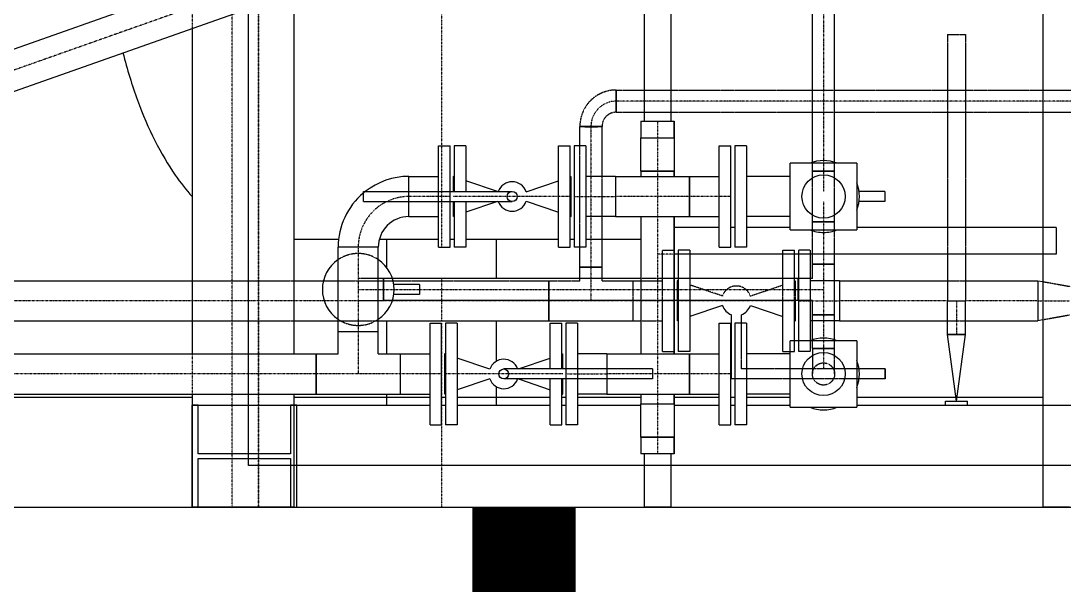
# Model space of a CAD drawing. Header units: millimetres. Extents: x -10011772 to -8149599, y 2847708 to 3434448.
# Drawn here: x -9495940 to -9492801, y 3197629 to 3199325 of the extents above; entities that cross this region are included whole.
import ezdxf

# ---------------------------------------------------------------- set-up
doc = ezdxf.new("R2010")
doc.units = ezdxf.units.MM
for name, pattern in [('DASHDOT2', [0.5, 0.25, -0.125, 0, -0.125]), ('DIVIDE2', [0.625, 0.25, -0.125, 0, -0.125, 0, -0.125]), ('HIDDEN2', [0.1875, 0.125, -0.0625])]:
    doc.linetypes.add(name, pattern=pattern)
doc.layers.add('总平面底图', color=9, linetype='Continuous')
doc.layers.add('电气-接地设计-接地线', color=3, linetype='接地线')
doc.styles.add('EESLTYPE', font='TXT.shx')
doc.linetypes.add('接地线', pattern='A,500,["/",EESLTYPE,S=200,R=0,X=0,Y=-100],-200,60,-200', length=960)

# ---------------------------------------------------------------- blocks, each defined once
blk = doc.blocks.new('总平面底图 爆炸危险区 LOCATION I')
at = {"layer": '总平面底图', "linetype": 'DASHDOT2'}
for p, q in [((227114.3, 136807.7), (227114.3, 135207.7)), ((227114.9, 136807.7), (227114.9, 135207.7)), ((227389.9, 136625.7), (227389.9, 135598.2)), ((227074.9, 135207.7), (227074.9, 136107.7)), ((227014.9, 135990.9), (227014.9, 135926.9)), ((227714.9, 135787.7), (227714.9, 135287.7)), ((227739.9, 135587.6), (227714.9, 135587.6)), ((227389.9, 135551.4), (227389.9, 135487.6)), ((227389.9, 135483.9), (227389.9, 135207.7)), ((227014.9, 135437.9), (227014.9, 135377.6))]:
    blk.add_line(p, q, dxfattribs=at)
at = {"layer": '总平面底图', "linetype": 'Continuous'}
for p, q in [((227099.5, 135270), (227099.5, 136717.5)), ((228294.8, 136341), (228294.8, 135207.7)), ((227694.8, 136207.7), (227694.8, 135787.7)), ((227734.9, 136207.7), (227734.9, 135787.7)), ((226676.7, 135871.5), (227382.9, 136120.8)), ((227948.1, 135725.7), (227948.1, 136079.6)), ((227981.5, 135725.7), (227981.5, 136079.6)), ((226696.8, 135814.6), (227403, 136063.9)), ((227167.8, 135980.9), (227167.8, 135437.9)), ((227014.9, 135926.9), (227014.9, 135437.9)), ((227689.9, 135787.7), (227689.9, 135762.7)), ((227689.9, 135787.7), (227689.9, 135762.7)), ((227689.9, 135787.7), (227739.9, 135787.7)), ((227689.9, 135787.7), (227739.9, 135787.7)), ((227739.9, 135762.7), (227739.9, 135787.7)), ((227739.9, 135787.7), (227739.9, 135762.7)), ((227385.5, 135681.9), (227385.5, 135750.6)), ((227385.5, 135750.6), (227403, 135750.6)), ((227403, 135681.9), (227403, 135750.6)), ((227409, 135750.6), (227409, 135681.9)), ((227426.5, 135750.6), (227409, 135750.6)), ((227426.5, 135750.6), (227426.5, 135681.9)), ((227566.2, 135674.4), (227566.2, 135750.6)), ((227566.2, 135750.6), (227583.7, 135750.6)), ((227583.7, 135674.4), (227583.7, 135750.6)), ((227589.7, 135750.6), (227589.7, 135674.4)), ((227607.2, 135750.6), (227589.7, 135750.6)), ((227607.2, 135750.6), (227607.2, 135674.4)), ((227689.9, 135762.7), (227739.9, 135762.7)), ((227689.9, 135762.7), (227739.9, 135762.7)), ((227689.9, 135712.7), (227689.9, 135762.7)), ((227689.9, 135712.7), (227689.9, 135762.7)), ((227739.9, 135762.7), (227739.9, 135712.7)), ((227739.9, 135762.7), (227739.9, 135712.7)), ((227807.9, 135674.4), (227807.9, 135750.6)), ((227807.9, 135750.6), (227825.4, 135750.6)), ((227825.4, 135674.4), (227825.4, 135750.6)), ((227831.4, 135750.6), (227831.4, 135674.4)), ((227848.9, 135750.6), (227831.4, 135750.6)), ((227848.9, 135750.6), (227848.9, 135674.4)), ((227914.8, 135624.4), (227914.8, 135724.4)), ((228014.8, 135724.4), (227914.8, 135724.4)), ((228014.8, 135724.4), (228014.8, 135624.4)), ((227341, 135681.9), (227341, 135704.6)), ((227341, 135704.6), (227385.5, 135704.6)), ((227341, 135681.9), (227341, 135704.6)), ((227407.5, 135704.6), (227407.5, 135681.9)), ((227409, 135704.1), (227407.5, 135704.6)), ((227583.7, 135704.1), (227585.3, 135704.6)), ((227585.3, 135644.3), (227585.3, 135704.6)), ((227651.7, 135704.6), (227607.2, 135704.6)), ((227651.7, 135704.6), (227651.7, 135644.3)), ((227651.7, 135704.6), (227763.4, 135704.6)), ((227651.7, 135704.6), (227651.7, 135674.4)), ((227689.9, 135712.7), (227689.9, 135704.6)), ((227689.9, 135712.7), (227689.9, 135704.6)), ((227739.9, 135712.7), (227689.9, 135712.7)), ((227689.9, 135712.7), (227739.9, 135712.7)), ((227739.9, 135704.6), (227739.9, 135712.7)), ((227739.9, 135712.7), (227739.9, 135704.6)), ((227763.4, 135704.6), (227763.4, 135644.3)), ((227763.4, 135674.4), (227763.4, 135704.6)), ((227763.4, 135704.6), (227807.9, 135704.6)), ((227914.8, 135704.6), (227848.9, 135704.6)), ((227474.3, 135681.9), (227426.5, 135698.1)), ((227517.4, 135681.6), (227566.2, 135698.1)), ((227272.5, 135674.4), (227272.5, 135681.9)), ((227272.5, 135681.9), (227496.4, 135681.9)), ((227272.5, 135666.9), (227272.5, 135674.4)), ((227566.2, 135598.2), (227566.2, 135674.4)), ((227583.7, 135598.2), (227583.7, 135674.4)), ((227589.7, 135674.4), (227589.7, 135598.2)), ((227607.2, 135674.4), (227607.2, 135598.2)), ((227651.7, 135674.4), (227651.7, 135644.3)), ((227763.4, 135644.3), (227763.4, 135674.4)), ((227807.9, 135598.2), (227807.9, 135674.4)), ((227825.4, 135598.2), (227825.4, 135674.4)), ((227831.4, 135674.4), (227831.4, 135598.2)), ((227848.9, 135674.4), (227848.9, 135598.2)), ((228056.9, 135681.9), (228018.3, 135681.9)), ((228056.9, 135681.9), (228056.9, 135666.9)), ((227272.5, 135666.9), (227496.4, 135666.9)), ((227341, 135644.3), (227341, 135666.9)), ((227341, 135644.3), (227341, 135666.9)), ((227385.5, 135598.2), (227385.5, 135666.9)), ((227403, 135598.2), (227403, 135666.9)), ((227407.5, 135666.9), (227407.5, 135644.3)), ((227409, 135666.9), (227409, 135598.2)), ((227426.5, 135666.9), (227426.5, 135598.2)), ((227474.3, 135666.9), (227426.5, 135650.7)), ((227517.4, 135667.3), (227566.2, 135650.7)), ((228056.9, 135666.9), (228018.3, 135666.9)), ((227341, 135644.3), (227385.5, 135644.3)), ((227409, 135644.8), (227407.5, 135644.3)), ((227583.7, 135644.8), (227585.3, 135644.3)), ((227651.7, 135644.3), (227607.2, 135644.3)), ((227651.7, 135644.3), (227763.4, 135644.3)), ((227689.9, 135644.3), (227689.9, 135437.9)), ((227689.9, 135644.3), (227689.9, 135437.9)), ((227739.9, 135437.9), (227739.9, 135644.3)), ((227739.9, 135644.3), (227739.9, 135437.9)), ((227763.4, 135644.3), (227807.9, 135644.3)), ((227914.8, 135644.3), (227848.9, 135644.3)), ((227807.9, 135627.8), (227739.9, 135627.8)), ((227831.4, 135627.8), (227825.4, 135627.8)), ((227914.8, 135627.8), (227848.9, 135627.8)), ((227914.8, 135624.4), (228014.8, 135624.4)), ((228314.9, 135627.8), (228014.8, 135627.8)), ((228314.9, 135627.8), (228314.9, 135587.6)), ((227235.3, 135609.7), (227167.8, 135609.7)), ((227385.5, 135609.7), (227296.5, 135609.7)), ((227307.3, 135609.7), (227307.3, 135568)), ((227409, 135609.7), (227403, 135609.7)), ((227566.2, 135609.7), (227426.5, 135609.7)), ((227472.4, 135609.7), (227472.4, 135551.4)), ((227589.7, 135609.7), (227583.7, 135609.7)), ((227689.9, 135609.7), (227607.2, 135609.7)), ((227631.6, 135568.5), (227631.6, 135609.7)), ((227295, 135598.2), (227234.7, 135598.2)), ((227295, 135598.2), (227234.7, 135598.2)), ((227234.7, 135471.2), (227234.7, 135598.2)), ((227295, 135471.2), (227295, 135598.2)), ((227385.5, 135598.2), (227403, 135598.2)), ((227426.5, 135598.2), (227409, 135598.2)), ((227566.2, 135598.2), (227583.7, 135598.2)), ((227607.2, 135598.2), (227589.7, 135598.2)), ((227598.2, 135568.5), (227598.2, 135598.2)), ((227807.9, 135598.2), (227825.4, 135598.2)), ((227848.9, 135598.2), (227831.4, 135598.2)), ((228314.9, 135587.6), (227739.9, 135587.6)), ((227740.4, 135551.4), (227740.4, 135587.6)), ((227746.3, 135587.6), (227746.3, 135551.4)), ((227763.9, 135587.6), (227763.9, 135551.4)), ((227903.6, 135551.4), (227903.6, 135587.6)), ((227921.1, 135551.4), (227921.1, 135587.6)), ((227927.1, 135587.6), (227927.1, 135551.4)), ((227944.6, 135587.6), (227944.6, 135551.4)), ((227948.1, 135572.8), (227948.1, 135587.6)), ((227981.5, 135572.8), (227981.5, 135587.6)), ((228151.5, 135587.6), (228151.5, 135517.7)), ((228151.5, 135587.6), (228151.5, 135517.7)), ((228178.2, 135587.6), (228178.2, 135517.7)), ((228178.2, 135587.6), (228178.2, 135517.7)), ((227598.2, 135551.4), (227598.2, 135568.5)), ((227631.6, 135551.4), (227631.6, 135568.5)), ((227981.5, 135572.8), (227948.1, 135572.8)), ((227948.1, 135551.4), (227948.1, 135572.8)), ((227948.1, 135572.8), (227981.5, 135572.8)), ((227981.5, 135496.6), (227981.5, 135572.8)), ((224745.7, 135547.9), (227014.9, 135547.9)), ((227167.8, 135547.9), (227212.5, 135547.9)), ((227689.9, 135551.4), (227316.2, 135551.4)), ((227926.7, 135551.4), (227739.9, 135551.4)), ((227926.7, 135551.4), (227926.7, 135534.7)), ((227948.1, 135551.4), (227926.7, 135551.4)), ((227926.7, 135518), (227926.7, 135551.4)), ((227989, 135547.9), (227981.5, 135547.9)), ((227989, 135547.9), (227989, 135487.6)), ((227989, 135547.9), (227989, 135487.6)), ((227989, 135547.9), (228151.5, 135547.9)), ((228178.2, 135547.9), (228287, 135547.9)), ((228287, 135547.9), (228287, 135517.7)), ((228287, 135547.9), (228294.8, 135546.5)), ((228287, 135547.9), (228287, 135487.6)), ((227356.9, 135542.2), (227318.3, 135542.2)), ((227356.9, 135542.2), (227356.9, 135527.2)), ((227926.7, 135534.7), (227926.7, 135518)), ((227689.9, 135518), (227316.2, 135518)), ((227356.9, 135527.2), (227318.3, 135527.2)), ((227551.4, 135518), (227551.4, 135487.6)), ((227551.4, 135487.6), (227551.4, 135518)), ((227678.4, 135487.6), (227678.4, 135518)), ((227678.4, 135487.6), (227678.4, 135518)), ((227926.7, 135518), (227739.9, 135518)), ((227740.4, 135441.5), (227740.4, 135518)), ((227744.8, 135518), (227744.8, 135487.6)), ((227746.3, 135518), (227746.3, 135441.5)), ((227763.9, 135518), (227763.9, 135441.5)), ((227903.6, 135441.5), (227903.6, 135518)), ((227921.1, 135457.7), (227921.1, 135518)), ((227922.6, 135487.6), (227922.6, 135518)), ((227948.1, 135518), (227926.7, 135518)), ((227927.1, 135518), (227927.1, 135457.7)), ((227944.6, 135518), (227944.6, 135457.7)), ((227948.1, 135496.6), (227948.1, 135518)), ((228151.5, 135517.7), (228178.2, 135517.7)), ((228151.5, 135517.7), (228178.2, 135517.7)), ((228151.5, 135466.9), (228151.5, 135517.7)), ((228151.5, 135517.7), (228178.2, 135517.7)), ((228178.2, 135466.9), (228178.2, 135517.7)), ((228287, 135517.7), (228287, 135487.6)), ((227812.7, 135510.6), (227763.9, 135494)), ((227854.8, 135510.6), (227903.6, 135494)), ((224745.7, 135487.6), (227014.9, 135487.6)), ((227167.8, 135487.6), (227234.7, 135487.6)), ((227295, 135487.6), (227551.4, 135487.6)), ((227307.3, 135487.6), (227307.3, 135437.9)), ((227372.8, 135407.7), (227372.8, 135483.9)), ((227372.8, 135483.9), (227390.3, 135483.9)), ((227390.3, 135407.7), (227390.3, 135483.9)), ((227396.3, 135483.9), (227396.3, 135407.7)), ((227413.8, 135483.9), (227396.3, 135483.9)), ((227413.8, 135483.9), (227413.8, 135407.7)), ((227472.4, 135487.6), (227472.4, 135426.9)), ((227551.4, 135487.6), (227678.4, 135487.6)), ((227553.5, 135415.2), (227553.5, 135483.9)), ((227553.5, 135483.9), (227571, 135483.9)), ((227571, 135415.2), (227571, 135483.9)), ((227577, 135483.9), (227577, 135415.2)), ((227594.5, 135483.9), (227577, 135483.9)), ((227594.5, 135483.9), (227594.5, 135415.2)), ((227678.4, 135487.6), (227689.9, 135487.6)), ((227746.3, 135488.1), (227744.8, 135487.6)), ((227807.9, 135407.7), (227807.9, 135483.9)), ((227807.9, 135483.9), (227825.4, 135483.9)), ((227825.4, 135407.7), (227825.4, 135483.9)), ((227826.2, 135400.2), (227826.2, 135496.8)), ((227831.4, 135483.9), (227831.4, 135407.7)), ((227848.9, 135483.9), (227831.4, 135483.9)), ((227841.2, 135483.9), (227841.2, 135496.8)), ((227848.9, 135483.9), (227848.9, 135407.7)), ((227921.1, 135488.1), (227922.6, 135487.6)), ((227948.1, 135487.6), (227944.6, 135487.6)), ((227981.5, 135496.6), (227948.1, 135496.6)), ((227948.1, 135496.6), (227964.8, 135496.6)), ((227948.1, 135459), (227948.1, 135496.6)), ((227964.8, 135496.6), (227981.5, 135496.6)), ((227981.5, 135459), (227981.5, 135496.6)), ((227989, 135487.6), (227981.5, 135487.6)), ((227989, 135487.6), (228151.5, 135487.6)), ((228178.2, 135487.6), (228287, 135487.6)), ((228294.8, 135488.9), (228287, 135487.6)), ((227264.8, 135471.2), (227234.7, 135471.2)), ((227234.7, 135437.9), (227234.7, 135471.2)), ((227295, 135471.2), (227234.7, 135471.2)), ((227295, 135471.2), (227264.8, 135471.2)), ((227295, 135437.9), (227295, 135471.2)), ((227914.8, 135357.7), (227914.8, 135457.7)), ((228014.8, 135457.7), (227914.8, 135457.7)), ((228014.8, 135457.7), (228014.8, 135357.7)), ((228178.2, 135466.9), (228151.5, 135466.9)), ((228164.8, 135366.9), (228151.5, 135466.9)), ((228151.5, 135466.9), (228178.2, 135466.9)), ((228164.8, 135366.9), (228178.2, 135466.9)), ((224376.2, 135437.9), (227201.3, 135437.9)), ((227201.3, 135377.6), (227201.3, 135437.9)), ((227201.3, 135437.9), (227234.7, 135437.9)), ((227201.3, 135437.9), (227201.3, 135407.7)), ((227295, 135437.9), (227328.3, 135437.9)), ((227328.3, 135407.7), (227328.3, 135437.9)), ((227328.3, 135437.9), (227372.8, 135437.9)), ((227328.3, 135377.6), (227328.3, 135437.9)), ((227394.8, 135437.9), (227394.8, 135407.7)), ((227396.3, 135437.4), (227394.8, 135437.9)), ((227571, 135437.4), (227572.6, 135437.9)), ((227572.6, 135415.2), (227572.6, 135437.9)), ((227639, 135437.9), (227594.5, 135437.9)), ((227639, 135437.9), (227639, 135415.2)), ((227639, 135437.9), (227763.4, 135437.9)), ((227639, 135437.9), (227639, 135415.2)), ((227739.9, 135441.5), (227740.4, 135441.5)), ((227763.9, 135441.5), (227746.3, 135441.5)), ((227763.4, 135407.7), (227763.4, 135437.9)), ((227763.4, 135437.9), (227807.9, 135437.9)), ((227763.4, 135437.9), (227763.4, 135407.7)), ((227914.8, 135437.9), (227848.9, 135437.9)), ((227903.6, 135441.5), (227914.8, 135441.5)), ((227462.6, 135414.9), (227413.8, 135431.4)), ((227505.8, 135415.2), (227553.5, 135431.4)), ((227201.3, 135407.7), (227201.3, 135377.6)), ((227328.3, 135377.6), (227328.3, 135407.7)), ((227372.8, 135331.5), (227372.8, 135407.7)), ((227390.3, 135331.5), (227390.3, 135407.7)), ((227394.8, 135407.7), (227394.8, 135377.6)), ((227396.3, 135407.7), (227396.3, 135331.5)), ((227413.8, 135407.7), (227413.8, 135331.5)), ((227707.5, 135415.2), (227483.7, 135415.2)), ((227707.5, 135415.2), (227707.5, 135407.7)), ((227707.5, 135407.7), (227707.5, 135400.2)), ((227763.4, 135377.6), (227763.4, 135407.7)), ((227763.4, 135407.7), (227763.4, 135377.6)), ((227807.9, 135331.5), (227807.9, 135407.7)), ((227825.4, 135331.5), (227825.4, 135407.7)), ((227831.4, 135407.7), (227831.4, 135331.5)), ((227848.9, 135407.7), (227848.9, 135331.5)), ((228057.6, 135415.2), (228018.3, 135415.2)), ((228056.9, 135415.2), (228018.3, 135415.2)), ((228056.9, 135415.2), (228056.9, 135400.2)), ((228057.6, 135415.2), (228057.6, 135400.2)), ((227462.6, 135400.6), (227413.8, 135384)), ((227707.5, 135400.2), (227483.7, 135400.2)), ((227505.8, 135400.2), (227553.5, 135384)), ((227553.5, 135331.5), (227553.5, 135400.2)), ((227571, 135331.5), (227571, 135400.2)), ((227572.6, 135377.6), (227572.6, 135400.2)), ((227577, 135400.2), (227577, 135331.5)), ((227594.5, 135400.2), (227594.5, 135331.5)), ((227639, 135400.2), (227639, 135377.6)), ((227639, 135400.2), (227639, 135377.6)), ((227831.4, 135400.2), (227826.2, 135400.2)), ((228056.9, 135400.2), (228018.3, 135400.2)), ((228057.6, 135400.2), (228056.9, 135400.2)), ((224376.2, 135377.6), (227201.3, 135377.6)), ((227014.9, 135377.6), (227014.9, 135207.7)), ((227167.8, 135377.6), (227167.8, 135207.7)), ((227201.3, 135377.6), (227328.3, 135377.6)), ((227307.3, 135377.6), (227307.3, 135360.6)), ((227328.3, 135377.6), (227372.8, 135377.6)), ((227396.3, 135378.1), (227394.8, 135377.6)), ((227472.4, 135388.5), (227472.4, 135360.6)), ((227571, 135378.1), (227572.6, 135377.6)), ((227639, 135377.6), (227594.5, 135377.6)), ((227639, 135377.6), (227763.4, 135377.6)), ((227689.9, 135377.6), (227689.9, 135362.7)), ((227689.9, 135377.6), (227689.9, 135362.7)), ((227739.9, 135362.7), (227739.9, 135377.6)), ((227739.9, 135377.6), (227739.9, 135362.7)), ((227763.4, 135377.6), (227807.9, 135377.6)), ((227914.8, 135377.6), (227848.9, 135377.6)), ((226216.4, 135372.8), (227014.9, 135372.8)), ((227024.1, 135360.6), (227014.9, 135360.6)), ((227014.9, 135360.6), (227014.9, 135207.7)), ((227014.9, 135360.6), (227372.8, 135360.6)), ((227014.9, 135207.7), (227014.9, 135360.6)), ((227024.1, 135287.5), (227024.1, 135360.6)), ((227163.1, 135360.6), (227163.1, 135287.5)), ((227172.4, 135360.6), (227163.1, 135360.6)), ((227167.8, 135372.8), (227372.8, 135372.8)), ((227172.4, 135207.7), (227172.4, 135360.6)), ((227390.3, 135372.8), (227396.3, 135372.8)), ((227390.3, 135360.6), (227396.3, 135360.6)), ((227413.8, 135372.8), (227553.5, 135372.8)), ((227413.8, 135360.6), (227553.5, 135360.6)), ((227571, 135372.8), (227577, 135372.8)), ((227571, 135360.6), (227577, 135360.6)), ((227594.5, 135372.8), (227689.9, 135372.8)), ((227594.5, 135360.6), (227689.9, 135360.6)), ((227689.9, 135362.7), (227739.9, 135362.7)), ((227689.9, 135362.7), (227739.9, 135362.7)), ((227689.9, 135312.7), (227689.9, 135362.7)), ((227689.9, 135312.7), (227689.9, 135362.7)), ((227739.9, 135372.8), (227807.9, 135372.8)), ((227739.9, 135362.7), (227739.9, 135312.7)), ((227739.9, 135362.7), (227739.9, 135312.7)), ((227739.9, 135360.6), (227807.9, 135360.6)), ((227825.4, 135372.8), (227831.4, 135372.8)), ((227825.4, 135360.6), (227831.4, 135360.6)), ((227848.9, 135372.8), (227914.8, 135372.8)), ((227848.9, 135360.6), (227914.8, 135360.6)), ((227914.8, 135357.7), (228014.8, 135357.7)), ((228014.8, 135372.8), (228164.1, 135372.8)), ((228014.8, 135360.6), (231314.9, 135360.6)), ((228148.2, 135360.6), (228148.2, 135366.9)), ((228148.2, 135366.9), (228181.5, 135366.9)), ((228165.6, 135372.8), (228294.8, 135372.8)), ((228181.5, 135360.6), (228181.5, 135366.9)), ((227372.8, 135331.5), (227390.3, 135331.5)), ((227413.8, 135331.5), (227396.3, 135331.5)), ((227553.5, 135331.5), (227571, 135331.5)), ((227594.5, 135331.5), (227577, 135331.5)), ((227807.9, 135331.5), (227825.4, 135331.5)), ((227848.9, 135331.5), (227831.4, 135331.5)), ((227739.9, 135312.7), (227689.9, 135312.7)), ((227689.9, 135312.7), (227739.9, 135312.7)), ((227689.9, 135312.7), (227689.9, 135287.7)), ((227689.9, 135312.7), (227689.9, 135287.7)), ((227739.9, 135287.7), (227739.9, 135312.7)), ((227739.9, 135312.7), (227739.9, 135287.7)), ((227163.1, 135287.5), (227024.1, 135287.5)), ((227024.1, 135280.9), (227163.1, 135280.9)), ((227024.1, 135207.7), (227024.1, 135280.9)), ((227163.1, 135280.9), (227163.1, 135207.7)), ((227739.9, 135287.7), (227689.9, 135287.7)), ((227739.9, 135287.7), (227689.9, 135287.7)), ((227694.8, 135287.7), (227694.8, 135207.7)), ((227734.9, 135287.7), (227734.9, 135207.7)), ((230246.2, 135270), (227099.5, 135270)), ((226216.4, 135207.7), (227014.9, 135207.7)), ((227167.8, 135207.7), (227014.9, 135207.7)), ((227014.9, 135207.7), (227024.1, 135207.7)), ((227014.9, 135207.7), (231314.9, 135207.7)), ((227163.1, 135207.7), (227172.4, 135207.7)), ((227734.9, 135207.7), (227694.8, 135207.7)), ((228334.9, 135207.7), (228294.8, 135207.7))]:
    blk.add_line(p, q, dxfattribs=at)
at = {"layer": '总平面底图', "linetype": 'DIVIDE2'}
for p, q in [((227393, 136092.4), (226686.7, 135843.1)), ((227964.8, 136079.6), (227964.8, 135728.4)), ((227652.9, 135817.7), (227652.9, 135817.7)), ((227652.9, 135817.7), (227653, 135817.7)), ((228893.1, 135817.7), (227653, 135817.7)), ((227614.9, 135779.7), (227614.9, 135609.7)), ((227614.9, 135779.7), (227614.9, 135779.7)), ((227614.9, 135779.7), (227614.9, 135779.7)), ((227964.8, 135728.4), (227964.8, 135712.5)), ((227964.8, 135712.5), (227964.8, 135681.9)), ((227964.8, 135712.5), (227964.8, 135712.5)), ((227403, 135674.4), (227341, 135674.4)), ((227341, 135674.4), (227341, 135674.4)), ((227341, 135674.4), (227341, 135674.4)), ((227585.3, 135674.4), (227407.5, 135674.4)), ((227589.7, 135674.4), (227651.7, 135674.4)), ((227763.4, 135674.4), (227651.7, 135674.4)), ((227825.4, 135674.4), (227763.4, 135674.4)), ((227964.8, 135666.9), (227964.8, 135636.3)), ((227964.8, 135636.3), (227964.8, 135587.6)), ((227964.8, 135636.3), (227964.8, 135636.3)), ((227964.8, 135636.3), (227964.8, 135636.3)), ((227614.9, 135609.7), (227614.9, 135568.5)), ((227264.8, 135598.2), (227264.8, 135598.2)), ((227264.8, 135598.2), (227264.8, 135598.2)), ((227264.8, 135598.2), (227264.8, 135598.2)), ((227264.8, 135598.2), (227264.8, 135471.2)), ((227964.8, 135587.6), (227964.8, 135572.8)), ((227614.9, 135568.5), (227614.9, 135568.5)), ((227614.9, 135568.5), (227614.9, 135568)), ((227614.9, 135568), (227614.9, 135551.4)), ((227964.8, 135572.8), (227964.8, 135496.6)), ((227964.8, 135572.8), (227964.8, 135572.8)), ((227614.9, 135551.4), (227614.9, 135518)), ((227264.8, 135534.7), (227302.9, 135534.7)), ((227302.9, 135534.7), (227302.9, 135534.7)), ((227302.9, 135534.7), (227302.9, 135534.7)), ((227302.9, 135534.7), (227356.9, 135534.7)), ((227356.9, 135534.7), (227689.9, 135534.7)), ((227689.9, 135534.7), (227739.9, 135534.7)), ((227739.9, 135534.7), (227926.7, 135534.7)), ((227926.7, 135534.7), (227964.8, 135534.7)), ((227926.7, 135534.7), (227926.7, 135534.7)), ((227014.9, 135517.7), (224745.7, 135517.7)), ((227167.8, 135517.7), (227014.9, 135517.7)), ((227213.6, 135517.7), (227167.8, 135517.7)), ((227316.1, 135517.7), (227213.6, 135517.7)), ((227551.4, 135517.7), (227316.1, 135517.7)), ((227551.4, 135517.7), (227551.4, 135517.7)), ((227551.4, 135517.7), (227551.4, 135517.7)), ((227678.4, 135517.7), (227551.4, 135517.7)), ((227614.9, 135518), (227614.9, 135517.7)), ((227689.9, 135517.7), (227678.4, 135517.7)), ((227678.4, 135517.7), (227678.4, 135517.7)), ((227739.9, 135517.7), (227689.9, 135517.7)), ((227740.4, 135517.7), (227739.9, 135517.7)), ((227922.6, 135517.7), (227744.8, 135517.7)), ((227927.1, 135517.7), (227948.1, 135517.7)), ((227948.1, 135517.7), (227981.5, 135517.7)), ((227981.5, 135517.7), (227989, 135517.7)), ((228151.5, 135517.7), (227989, 135517.7)), ((228164.8, 135517.7), (228164.8, 135466.9)), ((228287, 135517.7), (228178.2, 135517.7)), ((228287, 135517.7), (228294.8, 135517.7)), ((228294.8, 135517.7), (228334.9, 135517.7)), ((227964.8, 135496.6), (227964.8, 135496.6)), ((227964.8, 135496.6), (227964.8, 135496.6)), ((227964.8, 135496.6), (227964.8, 135461.7)), ((227264.8, 135471.2), (227264.8, 135471.2)), ((227264.8, 135471.2), (227264.8, 135407.7)), ((227264.8, 135471.2), (227264.8, 135471.2)), ((227264.8, 135471.2), (227264.8, 135471.2)), ((227964.8, 135461.7), (227964.8, 135445.8)), ((227964.8, 135445.8), (227964.8, 135445.8)), ((227964.8, 135445.8), (227964.8, 135445.8)), ((227964.8, 135445.8), (227964.8, 135415.2)), ((227201.3, 135407.7), (224376.2, 135407.7)), ((227201.3, 135407.7), (227201.4, 135407.7)), ((227201.3, 135407.7), (227201.3, 135407.7)), ((227328.3, 135407.7), (227201.3, 135407.7)), ((227390.3, 135407.7), (227328.3, 135407.7)), ((227328.3, 135407.7), (227328.3, 135407.7)), ((227572.6, 135407.7), (227394.8, 135407.7)), ((227577, 135407.7), (227639, 135407.7)), ((227707.5, 135407.7), (227639, 135407.7)), ((227763.4, 135407.7), (227707.5, 135407.7)), ((227825.4, 135407.7), (227763.4, 135407.7))]:
    blk.add_line(p, q, dxfattribs=at)
at = {"layer": '总平面底图', "linetype": 'HIDDEN2'}
for p, q in [((228151.5, 135917.7), (228178.2, 135917.7)), ((228151.5, 135917.7), (228151.5, 135587.6)), ((228178.2, 135917.7), (228178.2, 135587.6)), ((227653, 135834.4), (228893.1, 135834.4)), ((227653, 135801), (228893.1, 135801)), ((227598.2, 135598.2), (227598.2, 135779.7)), ((227631.6, 135609.7), (227631.6, 135779.7)), ((227948.1, 135712.5), (227948.1, 135725.7)), ((227981.5, 135712.5), (227981.5, 135725.7)), ((227948.1, 135712.5), (227964.8, 135712.5)), ((227964.8, 135712.5), (227948.1, 135712.5)), ((227948.1, 135636.3), (227948.1, 135712.5)), ((227964.8, 135712.5), (227981.5, 135712.5)), ((227981.5, 135712.5), (227964.8, 135712.5)), ((227981.5, 135636.3), (227981.5, 135712.5)), ((227341, 135674.4), (227341, 135681.9)), ((227341, 135666.9), (227341, 135681.9)), ((227341, 135666.9), (227341, 135674.4)), ((227385.5, 135674.4), (227385.5, 135681.9)), ((227385.5, 135666.9), (227385.5, 135674.4)), ((227403, 135674.4), (227403, 135681.9)), ((227403, 135666.9), (227403, 135674.4)), ((227948.1, 135636.3), (227981.5, 135636.3)), ((227948.1, 135587.6), (227948.1, 135636.3)), ((227964.8, 135636.3), (227948.1, 135636.3)), ((227981.5, 135636.3), (227964.8, 135636.3)), ((227981.5, 135587.6), (227981.5, 135636.3)), ((227722.8, 135441.5), (227722.8, 135593.9)), ((227722.8, 135593.9), (227740.4, 135593.9)), ((227740.4, 135587.6), (227740.4, 135593.9)), ((227746.3, 135593.9), (227746.3, 135587.6)), ((227763.9, 135593.9), (227746.3, 135593.9)), ((227763.9, 135593.9), (227763.9, 135587.6)), ((227903.6, 135587.6), (227903.6, 135593.9)), ((227903.6, 135593.9), (227921.1, 135593.9)), ((227921.1, 135587.6), (227921.1, 135593.9)), ((227927.1, 135593.9), (227927.1, 135587.6)), ((227944.6, 135593.9), (227927.1, 135593.9)), ((227944.6, 135593.9), (227944.6, 135587.6)), ((227014.9, 135547.9), (227167.8, 135547.9)), ((227212.5, 135547.9), (227551.4, 135547.9)), ((227302.9, 135551.4), (227264.8, 135551.4)), ((227302.9, 135551.4), (227302.9, 135534.7)), ((227302.9, 135518), (227302.9, 135551.4)), ((227316.2, 135551.4), (227302.9, 135551.4)), ((227551.4, 135547.9), (227551.4, 135518)), ((227551.4, 135547.9), (227551.4, 135547.9)), ((227551.4, 135518), (227551.4, 135547.9)), ((227551.4, 135547.9), (227598.2, 135547.9)), ((227598.2, 135547.9), (227598.2, 135551.4)), ((227631.6, 135547.9), (227631.6, 135551.4)), ((227631.6, 135547.9), (227678.4, 135547.9)), ((227678.4, 135518), (227678.4, 135547.9)), ((227678.4, 135547.9), (227722.8, 135547.9)), ((227678.4, 135547.9), (227678.4, 135547.9)), ((227678.4, 135518), (227678.4, 135547.9)), ((227739.9, 135551.4), (227689.9, 135551.4)), ((227740.4, 135518), (227740.4, 135551.4)), ((227744.8, 135547.9), (227744.8, 135518)), ((227746.3, 135547.4), (227744.8, 135547.9)), ((227746.3, 135551.4), (227746.3, 135518)), ((227763.9, 135551.4), (227763.9, 135518)), ((227903.6, 135518), (227903.6, 135551.4)), ((227921.1, 135518), (227921.1, 135551.4)), ((227921.1, 135547.4), (227922.6, 135547.9)), ((227922.6, 135518), (227922.6, 135547.9)), ((227927.1, 135551.4), (227927.1, 135518)), ((227944.6, 135551.4), (227944.6, 135518)), ((227981.5, 135547.9), (227944.6, 135547.9)), ((228151.5, 135547.9), (228178.2, 135547.9)), ((228294.8, 135546.5), (228334.9, 135539.4)), ((227302.9, 135534.7), (227302.9, 135518)), ((227812.7, 135524.9), (227763.9, 135541.4)), ((227854.8, 135524.9), (227903.6, 135541.4)), ((227264.8, 135518), (227302.9, 135518)), ((227316.2, 135518), (227302.9, 135518)), ((227739.9, 135518), (227689.9, 135518)), ((227014.9, 135487.6), (227167.8, 135487.6)), ((227234.7, 135487.6), (227295, 135487.6)), ((227689.9, 135487.6), (227722.8, 135487.6)), ((227841.2, 135415.2), (227841.2, 135483.9)), ((227981.5, 135487.6), (227948.1, 135487.6)), ((228151.5, 135487.6), (228178.2, 135487.6)), ((228334.9, 135496), (228294.8, 135488.9)), ((227921.1, 135441.5), (227921.1, 135457.7)), ((227927.1, 135457.7), (227927.1, 135441.5)), ((227944.6, 135457.7), (227944.6, 135441.5)), ((227948.1, 135445.8), (227948.1, 135459)), ((227981.5, 135445.8), (227981.5, 135459)), ((227722.8, 135441.5), (227739.9, 135441.5)), ((227914.8, 135441.5), (227921.1, 135441.5)), ((227944.6, 135441.5), (227927.1, 135441.5)), ((227964.8, 135445.8), (227948.1, 135445.8)), ((227948.1, 135445.8), (227948.1, 135407.7)), ((227948.1, 135445.8), (227964.8, 135445.8)), ((227981.5, 135445.8), (227964.8, 135445.8)), ((227964.8, 135445.8), (227981.5, 135445.8)), ((227981.5, 135407.7), (227981.5, 135445.8)), ((227577, 135415.2), (227577, 135407.7)), ((227577, 135407.7), (227577, 135400.2)), ((227594.5, 135415.2), (227594.5, 135407.7)), ((227594.5, 135407.7), (227594.5, 135400.2)), ((227639, 135415.2), (227639, 135407.7)), ((227639, 135415.2), (227639, 135407.7)), ((227639, 135407.7), (227639, 135400.2)), ((227639, 135407.7), (227639, 135400.2)), ((228018.3, 135415.2), (227841.2, 135415.2)), ((227841.2, 135400.2), (227831.4, 135400.2)), ((228056.9, 135400.2), (227841.2, 135400.2))]:
    blk.add_line(p, q, dxfattribs=at)
at = {"layer": '总平面底图'}
blk.add_line((224314.9, 135207.7), (231314.9, 135207.7), dxfattribs=at)
at = {"layer": '总平面底图', "linetype": 'Continuous'}
for centre, radius in [((227964.8, 135674.4), 32.5), ((227496.4, 135674.4), 7.5), ((227964.8, 135407.7), 32.5), ((227483.7, 135407.7), 7.5)]:
    blk.add_circle(centre, radius, dxfattribs=at)
at = {"layer": '总平面底图', "linetype": 'HIDDEN2'}
blk.add_circle((227964.8, 135407.7), 16.7, dxfattribs=at)
at = {"layer": '总平面底图', "linetype": 'Continuous'}
for centre, radius, start, end in [((227964.8, 135674.4), 54, 67.8735, 112.1265), ((227341, 135598.2), 106.4, 90, 128.1003), ((227496.4, 135674.4), 22.2, 18.7413, 160.2779), ((227964.8, 135674.4), 54, 337.8735, 22.1265), ((227341, 135598.2), 106.4, 130.1096, 180), ((227496.4, 135674.4), 22.2, 199.7221, 341.2587), ((227341, 135598.2), 46, 90, 180), ((227964.8, 135674.4), 54, 247.8736, 270), ((227964.8, 135674.4), 54, 270, 292.1264), ((227264.8, 135534.7), 54, 123.9745, 236.0255), ((227264.8, 135534.7), 54, 0, 56.0255), ((227264.8, 135534.7), 54, 303.9745, 0), ((227833.7, 135517.7), 22.2, 198.7413, 250.2779), ((227833.7, 135517.7), 22.2, 289.7221, 341.2587), ((227964.8, 135407.7), 54, 67.8736, 112.1264), ((227483.7, 135407.7), 22.2, 19.7221, 161.2587), ((227964.8, 135407.7), 54, 337.8735, 22.1265), ((227483.7, 135407.7), 22.2, 198.7413, 340.2779), ((227964.8, 135407.7), 54, 247.8735, 270), ((227964.8, 135407.7), 54, 270, 292.1265)]:
    blk.add_arc(centre, radius, start, end, dxfattribs=at)
at = {"layer": '总平面底图', "linetype": 'HIDDEN2'}
for centre, radius, start, end in [((227341, 135598.2), 106.4, 128.1003, 130.1096), ((227264.8, 135534.7), 54, 56.0255, 123.9745), ((227833.7, 135517.7), 22.2, 18.7413, 161.2587), ((227264.8, 135534.7), 54, 236.0255, 303.9745)]:
    blk.add_arc(centre, radius, start, end, dxfattribs=at)
at = {"layer": '总平面底图', "linetype": 'DIVIDE2'}
for start, end in [(90, 115.6342), (115.6342, 180)]:
    blk.add_arc((227341, 135598.2), 76.2, start, end, dxfattribs=at)
at = {"layer": '总平面底图', "linetype": 'HIDDEN2'}
for centre, major_axis, ratio in [((227653, 135817.7), (0, 16.7), 0.003721), ((227614.9, 135779.7), (16.7, 0), 0.026657)]:
    blk.add_ellipse(centre, major_axis=major_axis, ratio=ratio, dxfattribs=at)
for centre, major_axis, ratio, start_param, end_param in [((227653, 135817.7), (0, -16.7), 0.003721, 0, 3.141593), ((227614.9, 135779.7), (16.7, 0), 0.026654, 3.141593, 6.286929)]:
    blk.add_ellipse(centre, major_axis=major_axis, ratio=ratio, start_param=start_param, end_param=end_param, dxfattribs=at)
at = {"layer": '总平面底图', "linetype": 'DIVIDE2'}
blk.add_ellipse((227653, 135779.6), major_axis=(-37.7, -5.3), ratio=0.999638, start_param=4.573696, end_param=6.143696, dxfattribs=at)
at = {"layer": '总平面底图', "linetype": 'Continuous'}
blk.add_ellipse((227614.9, 135568.5), major_axis=(-16.7, 0), ratio=0.026657, dxfattribs=at)
blk.add_ellipse((227614.9, 135568.5), major_axis=(-16.7, 0), ratio=0.026657, start_param=0, end_param=3.141593, dxfattribs=at)
for points in [[(226910.9, 135890.2), (226917.2, 135865.4), (226924.5, 135841.6), (226932.7, 135819.1)], [(226932.7, 135819.1), (226948.5, 135776.1), (226967.7, 135738), (226989.4, 135706.7)], [(226989.4, 135706.7), (226997.5, 135694.9), (227006.1, 135684.1), (227014.9, 135674.3)]]:
    blk.add_open_spline(points, degree=3, dxfattribs=at)
at = {"layer": '总平面底图', "linetype": 'HIDDEN2'}
for points in [[(227636, 135831.7), (227630.6, 135830), (227625.4, 135827.3), (227620.8, 135824)], [(227653, 135834.4), (227647.2, 135834.4), (227641.5, 135833.5), (227636, 135831.7)], [(227620.8, 135824), (227616.1, 135820.6), (227612, 135816.5), (227608.6, 135811.9)], [(227640.4, 135796.9), (227638.6, 135795.6), (227637, 135794), (227635.6, 135792.2)], [(227632.6, 135786.2), (227631.9, 135784.1), (227631.6, 135781.9), (227631.6, 135779.6)], [(227635.6, 135792.2), (227634.3, 135790.4), (227633.3, 135788.4), (227632.6, 135786.2)]]:
    blk.add_open_spline(points, degree=3, dxfattribs=at)
for points, knots in [([(227608.6, 135811.9), (227605.3, 135807.2), (227602.6, 135802), (227600.9, 135796.6), (227599.1, 135791.1), (227598.2, 135785.4), (227598.2, 135779.7)], [5.654389, 5.654389, 5.654389, 5.654389, 5.968389, 5.968389, 5.968389, 6.282389, 6.282389, 6.282389, 6.282389]), ([(227653, 135801), (227650.7, 135801), (227648.5, 135800.7), (227646.3, 135800), (227644.2, 135799.3), (227642.2, 135798.2), (227640.4, 135796.9)], [4.712389, 4.712389, 4.712389, 4.712389, 5.026389, 5.026389, 5.026389, 5.340389, 5.340389, 5.340389, 5.340389])]:
    blk.add_open_spline(points, degree=3, knots=knots, dxfattribs=at)

msp = doc.modelspace()

# ---------------------------------------------------------------- linework, layer by layer
at = {"layer": '电气-接地设计-接地线', "color": 1, "linetype": '接地线', "ltscale": 0.005, "const_width": 310.8}
msp.add_lwpolyline([(-9494426, 3197863.3), (-9494426, 3192063.3)], dxfattribs=at)

# ---------------------------------------------------------------- block references
at = {"layer": '总平面底图', "xscale": 2, "yscale": 2, "zscale": 2}
msp.add_blockref('总平面底图 爆炸危险区 LOCATION I', (-9949454.3, 2927447.9), dxfattribs=at)

doc.saveas('drawing.dxf')
